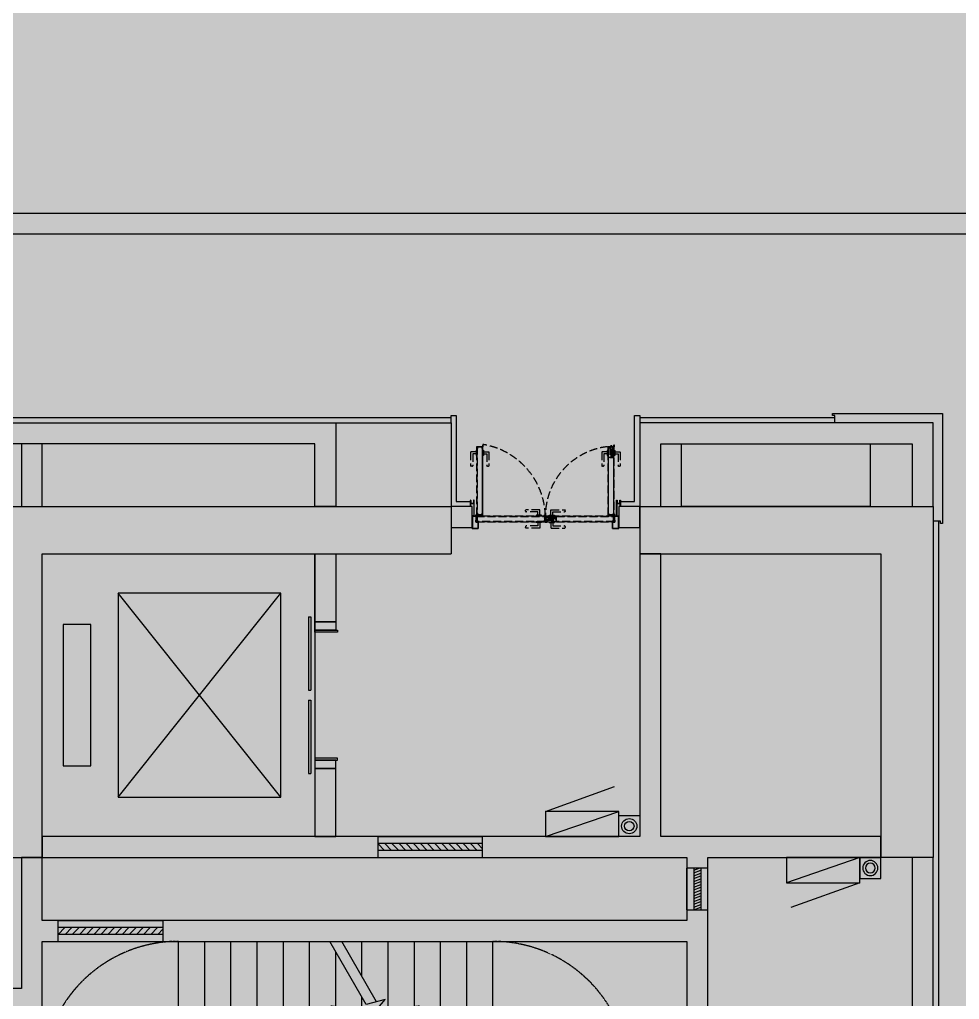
# Model space of a CAD drawing. Extents: x -284868 to 304789, y -137694 to 137894.
# Drawn here: x 74954 to 83920, y -83492 to -74140 of the extents above; entities that cross this region are included whole.
import ezdxf

# ---------------------------------------------------------------- set-up
doc = ezdxf.new("R2010")
doc.units = 0
doc.linetypes.add('DASH', pattern=[0.35, 0.25, -0.1])
doc.layers.get('0').update_dxf_attribs({"linetype": 'CONTINUOUS'})
for name, color, linetype in [('0-墙', 4, 'CONTINUOUS'), ('0-建筑柱体', 251, 'CONTINUOUS'), ('0-消防栓(给排水)', 9, 'CONTINUOUS'), ('0-电梯', 3, 'CONTINUOUS'), ('0-窗', 11, 'CONTINUOUS'), ('0-非设计区域', 251, 'CONTINUOUS'), ('1P-DOOR-门扇', 2, 'CONTINUOUS'), ('1P-DP-门套', 2, 'CONTINUOUS'), ('P-完成面', 42, 'CONTINUOUS'), ('P-平面楼梯', 3, 'CONTINUOUS'), ('P-门扇', 6, 'CONTINUOUS')]:
    doc.layers.add(name, color=color, linetype=linetype)
pattern_1 = [(45, (-0.1692, 11.7), (-1.12253, 1.12253), []), (135, (-0.1692, 11.7), (-1.12253, -1.12253), [])]
pattern_2 = [(225, (0.1692, 38.3), (1.12253, -1.12253), []), (315, (0.1692, 38.3), (1.12253, 1.12253), [])]

# ---------------------------------------------------------------- blocks, each defined once
blk = doc.blocks.new('sgASGHHHH')
for points in [[(-102879.2, -897424), (-102645.8, -897574), (-98745.8, -897574), (-98745.8, -897124), (-102995.8, -897124)], [(-96945.8, -897574), (-94645.8, -897574), (-94145.8, -897124), (-96945.8, -897124)], [(-94145.8, -897124), (-94645.8, -897574), (-94645.8, -900474), (-94145.8, -900474)], [(-102645.8, -900474), (-102645.8, -897574), (-102879.2, -897424), (-102995.8, -897574), (-102995.8, -900474)]]:
    blk.add_hatch(color=256).paths.add_polyline_path(points)
at = {"color": 4}
for p, q in [((-102995.8, -897124), (-98745.8, -897124)), ((-98745.8, -897124), (-98745.8, -897574)), ((-96945.8, -897124), (-94145.8, -897124)), ((-96945.8, -897124), (-96945.8, -897574)), ((-94145.8, -897124), (-94145.8, -900474)), ((-102645.8, -900474), (-102645.8, -897574)), ((-102645.8, -897574), (-98745.8, -897574)), ((-96945.8, -897574), (-94645.8, -897574)), ((-94645.8, -897574), (-94645.8, -900474)), ((-102995.8, -900474), (-102645.8, -900474)), ((-94145.8, -900474), (-94645.8, -900474))]:
    blk.add_line(p, q, dxfattribs=at)
blk = doc.blocks.new('$WINLIB2D$00000039')
at = {"color": 0}
for points in [[(-0.5, 0.5), (-0.5, -0.5)], [(0.5, 0.5), (-0.5, 0.5)], [(0.5, -0.5), (0.5, 0.5)], [(-0.5, 0.1667), (0.5, 0.1667)], [(-0.3839, -0.1667), (-0.448, 0.1667)], [(-0.3159, -0.1667), (-0.38, 0.1667)], [(-0.2479, -0.1667), (-0.312, 0.1667)], [(-0.1799, -0.1667), (-0.244, 0.1667)], [(-0.1119, -0.1667), (-0.176, 0.1667)], [(-0.0439, -0.1667), (-0.108, 0.1667)], [(0.0241, -0.1667), (-0.04, 0.1667)], [(0.0921, -0.1667), (0.028, 0.1667)], [(0.16, -0.1667), (0.0959, 0.1667)], [(0.228, -0.1667), (0.1639, 0.1667)], [(0.296, -0.1667), (0.2319, 0.1667)], [(0.364, -0.1667), (0.2999, 0.1667)], [(0.432, -0.1667), (0.3679, 0.1667)], [(0.5, -0.1667), (0.4359, 0.1667)], [(-0.4519, -0.1667), (-0.5, 0.0836)], [(-0.5, -0.1667), (0.5, -0.1667)], [(0.5, -0.5), (-0.5, -0.5)]]:
    blk.add_lwpolyline(points, dxfattribs=at)
blk = doc.blocks.new('A$C2E9C7AB1')
blk.add_lwpolyline([(-200, 0), (0, 0), (0, -200), (-200, -200)], close=True)
for radius in [72.3, 45.5]:
    blk.add_circle((-100, -100), radius)
blk = doc.blocks.new('A$C5B4E3DF6')
for p, q in [((0, 240), (-658.7, 476.9)), ((-700, 0), (-700, 240)), ((0, 0), (-700, 240)), ((-700, 240), (0, 240)), ((0, 240), (0, 0)), ((0, 0), (-700, 0))]:
    blk.add_line(p, q)
for points in [[(-700, 240), (-541.4, 498.1), (-398.1, 240)], [(-398.1, 240), (-239.5, 498.1), (-96.1, 240)], [(-700, 0), (-700, 240), (0, 0)]]:
    blk.add_solid(points)
blk = doc.blocks.new('A$C3F6147FC')
at = {"xscale": -1}
blk.add_blockref('A$C5B4E3DF6', (11200, 17550), dxfattribs=at)
at = {"rotation": 180}
blk.add_blockref('A$C2E9C7AB1', (11900, 17550), dxfattribs=at)
at = {"xscale": -1}
for name, p, rotation in [('A$C5B4E3DF6', (14200, 17350), 180), ('A$C2E9C7AB1', (14400, 17350), 270)]:
    blk.add_blockref(name, p, dxfattribs=dict(at, rotation=rotation))
blk = doc.blocks.new('A$C74d47d92')
for p, q in [((-4850, -1240), (-4850, 0)), ((-4850, -1240), (-4850, 0)), ((-4600, -1240), (-4600, 0)), ((-4350, -1240), (-4350, 0)), ((-4100, -1240), (-4100, 0)), ((-3850, -1240), (-3850, 0)), ((-3600, -1240), (-3600, 0)), ((-3059.9, -602.9), (-3408, 0)), ((-2959.9, -576.1), (-3292.5, 0)), ((-3100, -333.5), (-3100, 0)), ((-2850, -766.5), (-2850, 0)), ((-2600, -1199.5), (-2600, 0)), ((-2350, -1240), (-2350, 0)), ((-2100, -1240), (-2100, 0)), ((-1850, -1240), (-1850, 0)), ((-3350, -1240), (-3350, -100.5)), ((-3100, -1240), (-3100, -533.5)), ((-2879.5, -554.5), (-3059.9, -602.9)), ((-3052.4, -760.6), (-2879.5, -554.5)), ((-2880.1, -714.4), (-3052.4, -760.6)), ((-2657.5, -1300), (-2980.1, -741.2)), ((-2542, -1300), (-2880.1, -714.4)), ((-2850, -1240), (-2850, -966.5)), ((-2692.1, -1240), (-4910, -1240)), ((-4910, -1240), (-4910, -1560)), ((-2657.5, -1300), (-4850, -1300)), ((-2657.5, -1300), (-4850, -1300)), ((-4850, -1300), (-4850, -1500)), ((-4850, -1500), (-4850, -1300)), ((-1790, -1240), (-2576.6, -1240)), ((-1850, -1300), (-2542, -1300)), ((-1850, -1300), (-2542, -1300)), ((-1850, -1500), (-1850, -1300)), ((-1850, -1300), (-1850, -1500)), ((-1790, -1560), (-1790, -1240)), ((-4910, -1560), (-1790, -1560)), ((-4850, -1500), (-1850, -1500)), ((-4850, -1500), (-1850, -1500)), ((-4850, -1560), (-4850, -2800)), ((-4850, -2800), (-4850, -1560)), ((-4600, -1560), (-4600, -2800)), ((-4350, -1560), (-4350, -2800)), ((-4100, -1560), (-4100, -2800)), ((-3850, -1560), (-3850, -2800)), ((-3600, -1560), (-3600, -2800)), ((-3350, -1560), (-3350, -2800)), ((-3100, -1560), (-3100, -2800)), ((-2850, -1560), (-2850, -2800)), ((-2600, -1560), (-2600, -2800)), ((-2350, -1560), (-2350, -2800)), ((-2100, -1560), (-2100, -2800)), ((-1850, -1560), (-1850, -2800))]:
    blk.add_line(p, q)
at = {"linetype": 'DASH'}
for points in [[(-4850, 0, 0.414214), (-6150, -1300), (-6150, -1500, 0.414214), (-4850, -2800)], [(-1850, 0, -0.414214), (-550, -1300), (-550, -1500, -0.414214), (-1850, -2800)]]:
    blk.add_lwpolyline(points, format="xyb", dxfattribs=at)
for points in [[(-1725, -2150, 0, 0, 0), (-5500, -2150, 0, 0, 0), (-5500, -650, 0, 0, 0), (-3100, -650, 0, 80, 0), (-3400, -650, 0, 0, 0)], [(-1725, -650, 0, 0, 0), (-2850, -650, 0, 80, 0), (-2550, -650, 0, 0, 0)]]:
    blk.add_lwpolyline(points, format="xyseb")
blk = doc.blocks.new('213r5467')
for p, q in [((-90909.2, -260063), (-90909.2, -260325.5)), ((-89559.2, -260063), (-90909.2, -260063)), ((-89559.2, -260325.5), (-89559.2, -260063)), ((-90909.2, -260325.5), (-89559.2, -260325.5)), ((-91209.2, -260588), (-91209.2, -262138)), ((-89259.2, -260588), (-91209.2, -260588)), ((-91209.2, -260588), (-89259.2, -262138)), ((-91209.2, -262138), (-89259.2, -260588)), ((-89259.2, -262138), (-89259.2, -260588)), ((-91209.2, -262138), (-89259.2, -262138))]:
    blk.add_line(p, q)
blk.add_lwpolyline([(-88884.2, -262463), (-91584.2, -262463), (-91584.2, -259863), (-88884.2, -259863), (-88884.2, -262463)])
blk = doc.blocks.new('$DORLIB2D$00000127')
at = {"color": 0}
for points in [[(-0.5333, 0.7949), (-0.5333, 0.6904)], [(-0.0333, 0.7949), (-0.5333, 0.7949)], [(-0.0333, 0.7949), (-0.0333, 0.6904)], [(0.5333, 0.7949), (0.0333, 0.7949)], [(0.0333, 0.7949), (0.0333, 0.6904)], [(0.5333, 0.7949), (0.5333, 0.6904)], [(-0.0333, 0.6904), (-0.5333, 0.6904)], [(0.5333, 0.6904), (0.0333, 0.6904)], [(0.5, 0.5), (-0.5, 0.5)]]:
    blk.add_lwpolyline(points, dxfattribs=at)
blk = doc.blocks.new('A$C612A7C51')
for p, q in [((0.2, 34.9), (2.5, 34.9)), ((0.2, 34.9), (0.2, -1.2)), ((2.5, 34.9), (2.5, -1.2)), ((0.2, -1.2), (0.6, -3.1))]:
    blk.add_line(p, q)
for centre, radius, start, end in [((1.4, -6.7), 5.62, 101.53696, 78.46304), ((1.4, -6.7), 3.75, 100.86771, 85.47503), ((3.5, -0.1), 3.43, 199.35235, 238.0625)]:
    blk.add_arc(centre, radius, start, end)
blk = doc.blocks.new('A$C46293241')
at = {"layer": '1P-DP-门套'}
h = blk.add_hatch(dxfattribs=at)
h.set_pattern_fill('ANSI37', color=8, scale=0.3, style=0)
h.set_pattern_definition([(45, (-55.7338, 55.9993), (-0.67352, 0.67352), []), (135, (-55.7338, 55.9993), (-0.67352, -0.67352), [])])
h.paths.add_polyline_path([(-44.4, 58), (-44.4, 56), (-55.7, 56), (-55.7, 58)])
h = blk.add_hatch(dxfattribs=at)
h.set_pattern_fill('ANSI37', color=8, scale=0.3, style=0)
h.set_pattern_definition([(45, (-40.75, 41.9725), (-0.67352, 0.67352), []), (135, (-40.75, 41.9725), (-0.67352, -0.67352), [])])
h.paths.add_polyline_path([(-38.7, 42), (-40.7, 42), (-40.7, 56.7), (-38.7, 56.7)])
at = {"layer": '1P-DP-门套', "color": 8}
for points in [[(-44.4, 58), (-44.4, 56), (-55.7, 56), (-55.7, 58)], [(-38.7, 42), (-40.7, 42), (-40.7, 56.7), (-38.7, 56.7)]]:
    blk.add_lwpolyline(points, close=True, dxfattribs=at)
at = {"layer": 'P-完成面'}
blk.add_lwpolyline([(-39.3, 40.1, 0.238815), (-38.7, 41.1), (-38.7, 58), (-60, 58), (-60, 120), (0, 120), (0, 100), (-1.2, 100), (-1.2, 118.8), (-58.8, 118.8), (-58.8, 59.2), (-37.5, 59.2), (-37.5, 40.5, -0.238815), (-38.1, 39.5), (-38.2, 39.4, 0.238815), (-38.7, 38.4), (-38.7, 1.2), (-1.2, 1.2), (-1.2, 20), (0, 20), (0, 0), (-39.9, 0), (-39.9, 39, -0.238815), (-39.4, 40), (-39.3, 40.1)], format="xyb", dxfattribs=at)
blk.add_lwpolyline([(-3.2, 113.6), (-1.2, 113.6), (-1.2, 5.6), (-3.2, 5.6)], close=True, dxfattribs=at)
blk = doc.blocks.new('A$C31043D8C')
at = {"layer": 'P-门扇', "color": 251, "linetype": 'DASH', "ltscale": 300}
for p, q in [((-25, 0), (-25, -6)), ((-25, 0), (25, 0)), ((25, 0), (25, -6)), ((-23, -8), (23, -8)), ((-10, -8), (-10, -55)), ((-5, -60), (122, -60)), ((10, -8), (10, -40)), ((10, -40), (122, -40)), ((127, -45), (127, -55))]:
    blk.add_line(p, q, dxfattribs=at)
for centre, radius, start, end in [((-23, -6), 2, 180, 270), ((-5, -55), 5, 180, 270), ((23, -6), 2, 270, 0), ((122, -45), 5, 0, 90), ((122, -55), 5, 270, 0)]:
    blk.add_arc(centre, radius, start, end, dxfattribs=at)
blk = doc.blocks.new('*U269')
at = {"layer": 'P-门扇', "linetype": 'DASH', "ltscale": 300}
h = blk.add_hatch(dxfattribs=at)
h.set_pattern_fill('ANSI37', color=251, scale=0.5, style=0)
h.set_pattern_definition(pattern_1)
h.paths.add_polyline_path([(2.3, 11.7), (2.3, 41.7), (-0.2, 41.7), (-0.2, 11.7)])
h = blk.add_hatch(dxfattribs=at)
h.set_pattern_fill('ANSI37', color=251, scale=0.2, style=0)
h.set_pattern_definition([(45, (657.35, 55.1438), (-0.449013, 0.449013), []), (135, (657.35, 55.1438), (-0.449013, -0.449013), [])])
h.paths.add_polyline_path([(657.4, 56), (669.3, 56), (669.3, 55.1), (657.4, 55.1)])
at = {"layer": 'P-门扇', "color": 251, "linetype": 'DASH', "ltscale": 300}
for points in [[(2.3, 11.7), (2.3, 41.7), (-0.2, 41.7), (-0.2, 11.7)], [(0.8, 54.2), (654.7, 54.2), (654.7, 51.2), (0.8, 51.2)], [(0.8, 3.8), (654.7, 3.8), (654.7, 0.8), (0.8, 0.8)], [(657.4, 56), (669.3, 56), (669.3, 55.1), (657.4, 55.1)]]:
    blk.add_lwpolyline(points, close=True, dxfattribs=at)
for points in [[(654.7, 57.6), (654.7, 0.8), (0.8, 0.8), (0.8, 10.8), (3.3, 10.8), (3.3, 24.1), (2.4, 24.1), (2.4, 11.6), (0, 11.6), (0, 0), (655.5, 0), (655.5, 56.8), (671.2, 56.8, 0.995191), (671.2, 57.6), (653.4, 57.6, 0.414214), (653.2, 57.4), (653.2, 55.2, -0.414214), (652.2, 54.2), (0.8, 54.2), (0.8, 42.5), (3.3, 42.5), (3.3, 24.2), (2.4, 24.2), (2.4, 41.8), (0, 41.8), (0, 55), (652.2, 55, 0.414214), (652.4, 55.2), (652.4, 57.4, -0.414214), (653.4, 58.4), (671.1, 58.4, -1), (671.2, 56), (657.4, 56), (657.4, 56.8)], [(6.5, 5), (19.8, 5), (19.8, 3.8), (19.8, 5), (6.5, 5, -0.414214), (6, 5.5), (6, 49.5, -0.414214), (6.5, 50), (19.8, 50), (19.8, 51.2), (6.5, 51.2, 0.414214), (4.8, 49.5), (4.8, 5.8, 0.414214), (6.8, 3.8), (19.8, 3.8)], [(651.4, 5), (638.2, 5), (638.2, 3.8), (638.2, 5), (651.4, 5, 0.414214), (652, 5.5), (652, 49.5, 0.414214), (651.4, 50), (638.2, 50), (638.2, 51.2), (651.4, 51.2, -0.414214), (653.2, 49.5), (653.2, 5.8, -0.414214), (651.1, 3.8), (638.2, 3.8)]]:
    blk.add_lwpolyline(points, format="xyb", dxfattribs=at)
at = {"layer": '1P-DOOR-门扇', "color": 8, "linetype": 'ByBlock', "rotation": 180}
blk.add_blockref('A$C31043D8C', (595.4, 55), dxfattribs=at)
at = {"layer": '1P-DOOR-门扇', "color": 8, "linetype": 'ByBlock', "xscale": -1}
blk.add_blockref('A$C31043D8C', (595.4, 0), dxfattribs=at)
blk = doc.blocks.new('*U270')
at = {"layer": 'P-门扇', "linetype": 'DASH', "ltscale": 300}
h = blk.add_hatch(dxfattribs=at)
h.set_pattern_fill('ANSI37', color=251, scale=0.5, style=0)
h.set_pattern_definition(pattern_1)
h.paths.add_polyline_path([(2.3, 11.7), (2.3, 41.7), (-0.2, 41.7), (-0.2, 11.7)])
h = blk.add_hatch(dxfattribs=at)
h.set_pattern_fill('ANSI37', color=251, scale=0.2, style=0)
h.set_pattern_definition([(45, (657.4896, 55.1438), (-0.449013, 0.449013), []), (135, (657.4896, 55.1438), (-0.449013, -0.449013), [])])
h.paths.add_polyline_path([(657.5, 56), (669.5, 56), (669.5, 55.1), (657.5, 55.1)])
at = {"layer": 'P-门扇', "color": 251, "linetype": 'DASH', "ltscale": 300}
for points in [[(2.3, 11.7), (2.3, 41.7), (-0.2, 41.7), (-0.2, 11.7)], [(0.8, 54.2), (654.8, 54.2), (654.8, 51.2), (0.8, 51.2)], [(0.8, 3.8), (654.8, 3.8), (654.8, 0.8), (0.8, 0.8)], [(657.5, 56), (669.5, 56), (669.5, 55.1), (657.5, 55.1)]]:
    blk.add_lwpolyline(points, close=True, dxfattribs=at)
for points in [[(654.8, 57.6), (654.8, 0.8), (0.8, 0.8), (0.8, 10.8), (3.3, 10.8), (3.3, 24.1), (2.4, 24.1), (2.4, 11.6), (0, 11.6), (0, 0), (655.6, 0), (655.6, 56.8), (671.3, 56.8, 0.995191), (671.3, 57.6), (653.5, 57.6, 0.414214), (653.3, 57.4), (653.3, 55.2, -0.414214), (652.3, 54.2), (0.8, 54.2), (0.8, 42.5), (3.3, 42.5), (3.3, 24.2), (2.4, 24.2), (2.4, 41.8), (0, 41.8), (0, 55), (652.3, 55, 0.414214), (652.5, 55.2), (652.5, 57.4, -0.414214), (653.5, 58.4), (671.3, 58.4, -1), (671.3, 56), (657.5, 56), (657.5, 56.8)], [(6.5, 5), (19.8, 5), (19.8, 3.8), (19.8, 5), (6.5, 5, -0.414214), (6, 5.5), (6, 49.5, -0.414214), (6.5, 50), (19.8, 50), (19.8, 51.2), (6.5, 51.2, 0.414214), (4.8, 49.5), (4.8, 5.8, 0.414214), (6.8, 3.8), (19.8, 3.8)], [(651.6, 5), (638.3, 5), (638.3, 3.8), (638.3, 5), (651.6, 5, 0.414214), (652.1, 5.5), (652.1, 49.5, 0.414214), (651.6, 50), (638.3, 50), (638.3, 51.2), (651.6, 51.2, -0.414214), (653.3, 49.5), (653.3, 5.8, -0.414214), (651.3, 3.8), (638.3, 3.8)]]:
    blk.add_lwpolyline(points, format="xyb", dxfattribs=at)
at = {"layer": '1P-DOOR-门扇', "color": 8, "linetype": 'ByBlock', "rotation": 180}
blk.add_blockref('A$C31043D8C', (595.6, 55), dxfattribs=at)
at = {"layer": '1P-DOOR-门扇', "color": 8, "linetype": 'ByBlock', "xscale": -1}
blk.add_blockref('A$C31043D8C', (595.6, 0), dxfattribs=at)
blk = doc.blocks.new('A$C0AC0499D')
at = {"layer": 'P-门扇', "color": 251, "linetype": 'DASH', "ltscale": 300}
for p, q in [((0, 6), (-12, 6)), ((-12, 4), (-12, 6)), ((-12, 4), (0, -6)), ((0, -10), (0, 10)), ((0, 10), (3, 10)), ((3, -10), (3, 10)), ((3, 8), (88, 8)), ((88, 8), (88, -8)), ((98.8, 0), (-13.9, 0)), ((-4, 0), (0, 0)), ((3, -10), (0, -10)), ((2, 0), (1.2, 0)), ((3, -8), (88, -8))]:
    blk.add_line(p, q, dxfattribs=at)
blk = doc.blocks.new('A$C6733057F')
at = {"layer": 'P-门扇', "color": 251, "linetype": 'DASH', "ltscale": 300}
blk.add_line((102.6, -21.2), (102.6, 21.2), dxfattribs=at)
for points in [[(3.5, 13.9), (102.6, 13.9), (102.6, -14.1), (3.5, -14.1)], [(3.5, 12.4), (101.1, 12.4), (101.1, -12.6), (3.5, -12.6)]]:
    blk.add_lwpolyline(points, dxfattribs=at)
at = {"layer": '1P-DOOR-门扇', "color": 8}
blk.add_blockref('A$C31043D8C', (60, -25), dxfattribs=at)
at = {"layer": 'P-门扇', "color": 251, "linetype": 'DASH', "ltscale": 300, "extrusion": (0, 0, -1), "zscale": -1, "rotation": 180}
blk.add_blockref('A$C0AC0499D', (0, 0), dxfattribs=at)
blk = doc.blocks.new('*U267')
at = {"layer": 'P-门扇', "linetype": 'DASH', "ltscale": 300}
h = blk.add_hatch(dxfattribs=at)
h.set_pattern_fill('ANSI37', color=251, scale=0.5, angle=180, style=0)
h.set_pattern_definition(pattern_2)
h.paths.add_polyline_path([(-2.3, 38.3), (-2.3, 8.3), (0.2, 8.3), (0.2, 38.3)])
h = blk.add_hatch(dxfattribs=at)
h.set_pattern_fill('ANSI37', color=251, scale=0.2, angle=180, style=0)
h.set_pattern_definition([(225, (-657.4896, -5.1438), (0.449013, -0.449013), []), (315, (-657.4896, -5.1438), (0.449013, 0.449013), [])])
h.paths.add_polyline_path([(-657.5, -6), (-669.5, -6), (-669.5, -5.1), (-657.5, -5.1)])
at = {"layer": 'P-门扇', "color": 251, "linetype": 'DASH', "ltscale": 300}
for points in [[(-654.8, -7.6), (-654.8, 49.2), (-0.8, 49.2), (-0.8, 39.2), (-3.3, 39.2), (-3.3, 25.9), (-2.4, 25.9), (-2.4, 38.4), (0, 38.4), (0, 50), (-655.6, 50), (-655.6, -6.8), (-671.3, -6.8, 0.995191), (-671.3, -7.6), (-653.5, -7.6, 0.414214), (-653.3, -7.4), (-653.3, -5.2, -0.414214), (-652.3, -4.2), (-0.8, -4.2), (-0.8, 7.5), (-3.3, 7.5), (-3.3, 25.8), (-2.4, 25.8), (-2.4, 8.2), (0, 8.2), (0, -5), (-652.3, -5, 0.414214), (-652.5, -5.2), (-652.5, -7.4, -0.414214), (-653.5, -8.4), (-671.3, -8.4, -1), (-671.3, -6), (-657.5, -6), (-657.5, -6.8)], [(-651.6, 45), (-638.3, 45), (-638.3, 46.2), (-638.3, 45), (-651.6, 45, 0.414214), (-652.1, 44.5), (-652.1, 0.5, 0.414214), (-651.6, 0), (-638.3, 0), (-638.3, -1.2), (-651.6, -1.2, -0.414214), (-653.3, 0.5), (-653.3, 44.2, -0.414214), (-651.3, 46.2), (-638.3, 46.2)], [(-6.5, 45), (-19.8, 45), (-19.8, 46.2), (-19.8, 45), (-6.5, 45, -0.414214), (-6, 44.5), (-6, 0.5, -0.414214), (-6.5, 0), (-19.8, 0), (-19.8, -1.2), (-6.5, -1.2, 0.414214), (-4.8, 0.5), (-4.8, 44.2, 0.414214), (-6.8, 46.2), (-19.8, 46.2)]]:
    blk.add_lwpolyline(points, format="xyb", dxfattribs=at)
for points in [[(-0.8, 46.2), (-654.8, 46.2), (-654.8, 49.2), (-0.8, 49.2)], [(-2.3, 38.3), (-2.3, 8.3), (0.2, 8.3), (0.2, 38.3)], [(-657.5, -6), (-669.5, -6), (-669.5, -5.1), (-657.5, -5.1)], [(-0.8, -4.2), (-654.8, -4.2), (-654.8, -1.2), (-0.8, -1.2)]]:
    blk.add_lwpolyline(points, close=True, dxfattribs=at)
at = {"layer": 'P-门扇', "color": 251, "linetype": 'DASH', "ltscale": 300, "extrusion": (0, 0, -1), "zscale": -1, "rotation": 180}
blk.add_blockref('A$C31043D8C', (595.6, 50), dxfattribs=at)
at = {"layer": 'P-门扇', "color": 251, "linetype": 'DASH', "ltscale": 300}
blk.add_blockref('A$C6733057F', (-655.6, 20), dxfattribs=at)
blk = doc.blocks.new('*U268')
at = {"layer": 'P-门扇', "linetype": 'DASH', "ltscale": 300}
h = blk.add_hatch(dxfattribs=at)
h.set_pattern_fill('ANSI37', color=251, scale=0.5, angle=180, style=0)
h.set_pattern_definition(pattern_2)
h.paths.add_polyline_path([(-2.3, 38.3), (-2.3, 8.3), (0.2, 8.3), (0.2, 38.3)])
h = blk.add_hatch(dxfattribs=at)
h.set_pattern_fill('ANSI37', color=251, scale=0.2, angle=180, style=0)
h.set_pattern_definition([(225, (-657.35, -5.1438), (0.449013, -0.449013), []), (315, (-657.35, -5.1438), (0.449013, 0.449013), [])])
h.paths.add_polyline_path([(-657.4, -6), (-669.3, -6), (-669.3, -5.1), (-657.4, -5.1)])
at = {"layer": 'P-门扇', "color": 251, "linetype": 'DASH', "ltscale": 300}
for points in [[(-654.7, -7.6), (-654.7, 49.2), (-0.8, 49.2), (-0.8, 39.2), (-3.3, 39.2), (-3.3, 25.9), (-2.4, 25.9), (-2.4, 38.4), (0, 38.4), (0, 50), (-655.5, 50), (-655.5, -6.8), (-671.2, -6.8, 0.995191), (-671.2, -7.6), (-653.4, -7.6, 0.414214), (-653.2, -7.4), (-653.2, -5.2, -0.414214), (-652.2, -4.2), (-0.8, -4.2), (-0.8, 7.5), (-3.3, 7.5), (-3.3, 25.8), (-2.4, 25.8), (-2.4, 8.2), (0, 8.2), (0, -5), (-652.2, -5, 0.414214), (-652.4, -5.2), (-652.4, -7.4, -0.414214), (-653.4, -8.4), (-671.1, -8.4, -1), (-671.2, -6), (-657.4, -6), (-657.4, -6.8)], [(-651.5, 45), (-638.2, 45), (-638.2, 46.2), (-638.2, 45), (-651.5, 45, 0.414214), (-652, 44.5), (-652, 0.5, 0.414214), (-651.5, 0), (-638.2, 0), (-638.2, -1.2), (-651.5, -1.2, -0.414214), (-653.2, 0.5), (-653.2, 44.2, -0.414214), (-651.2, 46.2), (-638.2, 46.2)], [(-6.5, 45), (-19.8, 45), (-19.8, 46.2), (-19.8, 45), (-6.5, 45, -0.414214), (-6, 44.5), (-6, 0.5, -0.414214), (-6.5, 0), (-19.8, 0), (-19.8, -1.2), (-6.5, -1.2, 0.414214), (-4.8, 0.5), (-4.8, 44.2, 0.414214), (-6.8, 46.2), (-19.8, 46.2)]]:
    blk.add_lwpolyline(points, format="xyb", dxfattribs=at)
for points in [[(-0.8, 46.2), (-654.7, 46.2), (-654.7, 49.2), (-0.8, 49.2)], [(-2.3, 38.3), (-2.3, 8.3), (0.2, 8.3), (0.2, 38.3)], [(-657.4, -6), (-669.3, -6), (-669.3, -5.1), (-657.4, -5.1)], [(-0.8, -4.2), (-654.7, -4.2), (-654.7, -1.2), (-0.8, -1.2)]]:
    blk.add_lwpolyline(points, close=True, dxfattribs=at)
at = {"layer": 'P-门扇', "color": 251, "linetype": 'DASH', "ltscale": 300, "extrusion": (0, 0, -1), "zscale": -1, "rotation": 180}
blk.add_blockref('A$C31043D8C', (595.5, 50), dxfattribs=at)
at = {"layer": 'P-门扇', "color": 251, "linetype": 'DASH', "ltscale": 300}
blk.add_blockref('A$C6733057F', (-655.5, 20), dxfattribs=at)
blk = doc.blocks.new('A$C18060901')
at = {"layer": 'P-完成面'}
for points in [[(0, 200), (0, 0), (80, 0), (80, 200)], [(80, -15), (100, -15), (100, 200), (80, 200)], [(1320, -15), (1300, -15), (1300, 200), (1320, 200)], [(1400, 200), (1400, 0), (1320, 0), (1320, 200)]]:
    blk.add_lwpolyline(points, close=True, dxfattribs=at)

msp = doc.modelspace()

# ---------------------------------------------------------------- hatches: boundary and pattern name
at = {"layer": '0-非设计区域', "ltscale": 3}
h = msp.add_hatch(dxfattribs=at)
h.set_pattern_fill('ANGLE', color=256, scale=100)
h.set_pattern_definition([(0, (-356380.6, 278012.8), (0, 698.5), [508, -190.5]), (90, (-356380.6, 278012.8), (-698.5, 4e-14), [508, -190.5])])
h.paths.add_polyline_path([(69270.2, -67385.8), (69270.2, -75488.5), (66970.2, -75488.5), (66970.2, -94382), (68770.2, -94382), (68770.2, -95588.5), (78370.2, -95588.5), (78370.2, -99388.5), (74820.2, -99388.5), (74820.2, -99688.5), (68770.2, -99688.5), (68770.2, -103688.5), (77770.2, -103688.5), (77770.2, -106368.5), (83070.2, -106368.5), (83070.2, -117135.8), (83920.2, -117135.8), (83920.2, -118589), (94920.7, -118589), (94920.6, -65088), (83920.2, -65088), (83920.2, -67385.8), (82420.2, -67385.8), (82420.2, -65088.5), (69920.2, -65088.5), (69920.2, -67385.8)])

# ---------------------------------------------------------------- linework, layer by layer
at = {"layer": '0-墙', "ltscale": 3}
msp.add_lwpolyline([(86170.2, -83235.8), (85470.2, -83235.8), (85470.2, -76188.5), (71270.2, -76188.5), (71270.2, -75488.5), (71070.2, -75488.5), (71070.2, -75288.5), (71470.2, -75288.5), (71470.2, -75988.5), (85670.2, -75988.5), (85670.2, -83035.8), (86370.2, -83035.8), (86370.2, -83435.8), (86170.2, -83435.8), (86170.2, -83235.8)], dxfattribs=at)
at = {"layer": '0-墙'}
for points in [[(71795.2, -77988.5), (77970.2, -77988.5), (77970.2, -78788.5), (77770.2, -78788.5), (77770.2, -78188.5), (71795.2, -78188.5)], [(75170.2, -78188.5), (74970.2, -78188.5), (74970.2, -78788.5), (75170.2, -78788.5)], [(79070.2, -78988.5), (79270.2, -78988.5), (79270.2, -78788.5), (79070.2, -78788.5)], [(80670.2, -78988.5), (80870.2, -78988.5), (80870.2, -78788.5), (80670.2, -78788.5)], [(77770.2, -79238.5), (77970.2, -79238.5), (77970.2, -79888.5), (77770.2, -79888.5)], [(77770.2, -81938.5), (77970.2, -81938.5), (77970.2, -81288.5), (77770.2, -81288.5)], [(83470.2, -82138.5), (83470.2, -83638.5), (83670.2, -83638.5), (83670.2, -82138.5)]]:
    msp.add_lwpolyline(points, close=True, dxfattribs=at)
for points in [[(83670.2, -78788.5), (83670.2, -77988.5), (80870.2, -77988.5), (80870.2, -78788.5), (81070.2, -78788.5), (81070.2, -78188.5), (83470.2, -78188.5), (83470.2, -78788.5), (83670.2, -78788.5)], [(81070.2, -81938.5), (81070.2, -79238.5), (80870.2, -79238.5), (80870.2, -81938.5), (75170.2, -81938.5), (75170.2, -82138.5), (81320.2, -82138.5), (81320.2, -82738.5), (75170.2, -82738.5), (75170.2, -82138.5), (74970.2, -82138.5), (74970.2, -83388.5), (72970.2, -83388.5), (72970.2, -83188.5), (72770.2, -83188.5), (72770.2, -83388.5), (71320.2, -83388.5), (71320.2, -83588.5)], [(81520.2, -83638.5), (81520.2, -82138.5), (83170.2, -82138.5), (83170.2, -81938.5), (81070.2, -81938.5)], [(75170.2, -85738.5), (75170.2, -82938.5), (81320.2, -82938.5), (81320.2, -83638.5)]]:
    msp.add_lwpolyline(points, dxfattribs=at)
at = {"layer": '0-墙', "color": 251}
msp.add_lwpolyline([(81270.2, -78188.5), (83070.2, -78188.5), (83070.2, -78788.5), (81270.2, -78788.5)], close=True, dxfattribs=at)
for points in [[(75170.2, -78788.5), (75170.2, -78188.5), (75379.2, -78350.8), (77770.2, -78188.5)], [(81270.2, -78788.5), (81270.2, -78188.5), (81479.2, -78350.8), (83070.2, -78188.5)], [(81070.2, -81938.5), (81070.2, -79238.5), (81279.2, -79400.8), (83170.2, -79238.5)], [(75170.2, -82738.5), (75170.2, -82138.5), (75268.3, -82300.8), (78820.2, -82138.5)]]:
    msp.add_solid(points, dxfattribs=at)
at = {"layer": 'P-完成面'}
for points in [[(82730.2, -77988.5), (82730.2, -77918.5), (82710.2, -77918.5), (82710.2, -77898.5), (83760.2, -77898.5), (83760.2, -78948.5), (83740.2, -78948.5), (83740.2, -78928.5), (83670.2, -78928.5)], [(71900.2, -77938.5), (79070.2, -77938.5)], [(77970.2, -77988.5), (79070.2, -77988.5), (79070.2, -78788.5)], [(79070.2, -77988.5), (79070.2, -77918.5), (79120.2, -77918.5), (79120.2, -78738.5), (79255.2, -78738.5)], [(80685.2, -78738.5), (80820.2, -78738.5), (80820.2, -77918.5), (80870.2, -77918.5), (80870.2, -77988.5)], [(80870.2, -77938.5), (82730.2, -77938.5)], [(79270.2, -78878.5), (79290.2, -78878.5), (79290.2, -78728.5), (79285.2, -78728.5), (79285.2, -78758.5), (79260.2, -78758.5), (79260.2, -78728.5), (79255.2, -78728.5), (79255.2, -78788.5), (79256.7, -78788.5), (79256.7, -78730), (79258.7, -78730), (79258.7, -78760), (79286.7, -78760), (79286.7, -78730), (79288.7, -78730), (79288.7, -78877), (79270.2, -78877), (79270.2, -78878.5)], [(80670.2, -78878.5), (80650.2, -78878.5), (80650.2, -78728.5), (80655.2, -78728.5), (80655.2, -78758.5), (80680.2, -78758.5), (80680.2, -78728.5), (80685.2, -78728.5), (80685.2, -78788.5), (80683.7, -78788.5), (80683.7, -78730), (80681.7, -78730), (80681.7, -78760), (80653.7, -78760), (80653.7, -78730), (80651.7, -78730), (80651.7, -78877), (80670.2, -78877), (80670.2, -78878.5)], [(83720.2, -78928.5), (83720.2, -83663.5)]]:
    msp.add_lwpolyline(points, dxfattribs=at)
at = {"layer": 'P-门扇', "color": 251, "linetype": 'DASH', "ltscale": 300}
for centre, radius, start, end in [((79260.1, -78896.5), 710.3, 1.4527, 80.72985), ((80637.7, -78879.9), 667.5, 96.18132, 179.87611)]:
    msp.add_arc(centre, radius, start, end, dxfattribs=at)

# ---------------------------------------------------------------- block references
at = {"xscale": -1, "rotation": 90}
msp.add_blockref('A$C18060901', (77970.2, -79888.5), dxfattribs=at)
at = {"layer": '0-建筑柱体'}
msp.add_blockref('sgASGHHHH', (177816, 818335.5), dxfattribs=at)
at = {"layer": '0-消防栓(给排水)', "color": 0}
msp.add_blockref('A$C3F6147FC', (68770.2, -99488.5), dxfattribs=at)
at = {"layer": '0-电梯', "rotation": 90}
msp.add_blockref('213r5467', (-184692.8, 9645.7), dxfattribs=at)
at = {"layer": '0-窗', "xscale": -1000, "zscale": -1000}
for p, yscale in [((78870.2, -82038.5), -200), ((75820.2, -82838.5), 200)]:
    msp.add_blockref('$WINLIB2D$00000039', p, dxfattribs=dict(at, yscale=yscale))
at = {"layer": '0-窗', "xscale": 400, "yscale": 200, "zscale": 400, "rotation": 270.0000000000167}
msp.add_blockref('$WINLIB2D$00000039', (81420.7, -82438.5), dxfattribs=at)
at = {"layer": 'P-完成面', "rotation": 180}
msp.add_blockref('A$C46293241', (79270.2, -78878.5), dxfattribs=at)
at = {"layer": 'P-完成面', "extrusion": (0, 0, -1), "zscale": -1, "rotation": 180}
msp.add_blockref('A$C46293241', (-80670.2, -78878.5), dxfattribs=at)
at = {"layer": 'P-平面楼梯', "ltscale": 3}
msp.add_blockref('A$C74d47d92', (81320.2, -82938.5), dxfattribs=at)
at = {"layer": 'P-门扇', "xscale": -1}
for name, p, rotation in [('*U269', (79316.9, -78871.7), 270), ('*U268', (80618.5, -78871.7), 90), ('A$C612A7C51', (79309.9, -78878.5), 180)]:
    msp.add_blockref(name, p, dxfattribs=dict(at, rotation=rotation))
at = {"layer": 'P-门扇', "color": 8, "linetype": 'DASH', "xscale": -1, "rotation": 180}
for name, p in [('*U270', (79313.1, -78878.5)), ('*U267', (80627.3, -78883.5))]:
    msp.add_blockref(name, p, dxfattribs=at)
at = {"layer": 'P-门扇', "rotation": 180}
msp.add_blockref('A$C612A7C51', (80630.5, -78878.5), dxfattribs=at)
at = {"layer": 'P-门扇', "xscale": 1400, "yscale": 200, "zscale": 1400, "rotation": 89.99999999999073}
msp.add_blockref('$DORLIB2D$00000127', (77870.2, -80588.5), dxfattribs=at)

doc.saveas('drawing.dxf')
